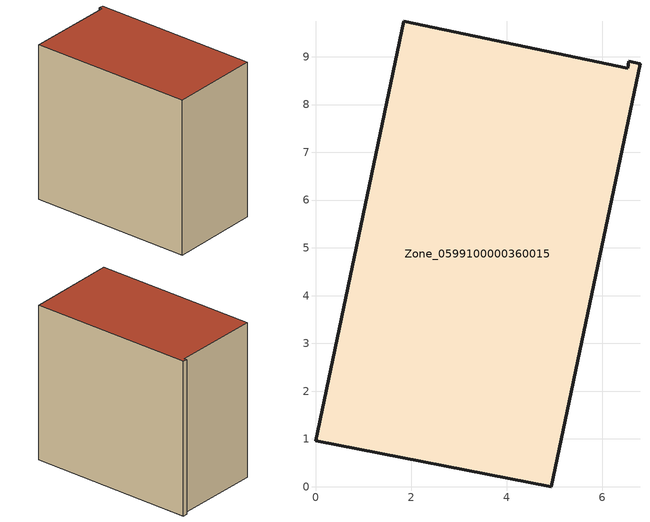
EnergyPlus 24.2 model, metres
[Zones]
Zone_0599100000360015
 floor ground (C_G): 6.56,8.9 6.79,8.86 4.94,0 0,0.96 1.84,9.74 6.53,8.76 z0
 wall outside (C_F): 4.94,0 6.79,8.86 6.56,8.9 6.53,8.76 1.84,9.74 0,0.96 4.94,0 z0:8.44
 roof outside (C_R): 6.79,8.86 6.56,8.9 6.53,8.76 1.84,9.74 0,0.96 4.94,0 z8.44
[BUILDING]
Pand.0599100000360015: North Axis=0; Terrain=City; Loads Convergence Tolerance Value=0.04; Temperature Convergence Tolerance Value=0.4; Solar Distribution=FullExterior; Maximum Number of Warmup Days=25; Minimum Number of Warmup Days=1
[Site:Location]
Rotterdam.The.Hague.AP_ZH_NLD Design_Conditions: Latitude=51.96; Longitude=4.45; Time Zone=1; Elevation=-4.5
[SITE:GROUNDTEMPERATURE:BUILDINGSURFACE]
18, 18, 18, 18, 18, 18, 18, 18, 18, 18, 18, 18
[MATERIAL] Thermal Absorptance=0.9; Solar Absorptance=0.7; Visible Absorptance=0.7
Name | Roughness | Thickness | Conductivity | Density | Specific Heat
G.TI.1992-2005 | MediumSmooth | 0.15 | 0.06 | 540 | 1210
F.TI.1992-2005 | Rough | 0.3 | 0.12 | 1920 | 840
R.TI.1992-2005 | MediumRough | 0.2 | 0.08 | 1500 | 1000
[CONSTRUCTION]
C_G: G.TI.1992-2005
C_F: F.TI.1992-2005
C_R: R.TI.1992-2005
[ZONE]
Zone_0599100000360015: Type=1; Multiplier=1; Ceiling Height=Autocalculate; Volume=Autocalculate; Floor Area=autocalculate; Part of Total Floor Area=Yes
[ZONEINFILTRATION:DESIGNFLOWRATE]
Infil_Zone_0599100000360015: Zone or ZoneList or Space or SpaceList=Zone_0599100000360015; Schedule=AlwaysOn; Design Flow Rate Calculation Method=Flow/Area; Flow Rate per Floor Area=0.0015; Constant Term Coefficient=1; Temperature Term Coefficient=0; Velocity Term Coefficient=0; Velocity Squared Term Coefficient=0
[HVACTEMPLATE:ZONE:IDEALLOADSAIRSYSTEM]
Zone_0599100000360015: Maximum Heating Supply Air Temperature=50; Minimum Cooling Supply Air Temperature=13; Maximum Heating Supply Air Humidity Ratio=0.0156; Minimum Cooling Supply Air Humidity Ratio=0.0077; Heating Limit=NoLimit; Cooling Limit=NoLimit; Dehumidification Control Type=ConstantSensibleHeatRatio; Cooling Sensible Heat Ratio=0.7; Dehumidification Setpoint=60; Humidification Control Type=None; Humidification Setpoint=30; Outdoor Air Method=None; Outdoor Air Flow Rate per Person=0.00944; Outdoor Air Flow Rate per Zone Floor Area=0; Outdoor Air Flow Rate per Zone=0; Demand Controlled Ventilation Type=None; Outdoor Air Economizer Type=NoEconomizer; Heat Recovery Type=None; Sensible Heat Recovery Effectiveness=0.7; Latent Heat Recovery Effectiveness=0.65
[ZONECONTROL:THERMOSTAT]
ThermostatControl_Zone_0599100000360015: Zone or ZoneList=Zone_0599100000360015; Control Type Schedule=DualSetpointControlType; Control 1=Thermostat_Zone_0599100000360015; Temperature Difference Between Cutout And Setpoint=0
[THERMOSTATSETPOINT:DUALSETPOINT]
Thermostat_Zone_0599100000360015: Heating Setpoint Temperature Schedule=HeatingSetpoint_Zone_0599100000360015; Cooling Setpoint Temperature Schedule=CoolingSetpoint_Zone_0599100000360015
[SCHEDULE:COMPACT]
HeatingSetpoint_Zone_0599100000360015: Through: 12/31, For: AllDays, Until: 24:00, 21
CoolingSetpoint_Zone_0599100000360015: Through: 12/31, For: AllDays, Until: 24:00, 24
DualSetpointControlType: Through: 12/31, For: AllDays, Until: 24:00, 4
AlwaysOn: Through: 12/31, For: AllDays, Until: 24:00, 1
